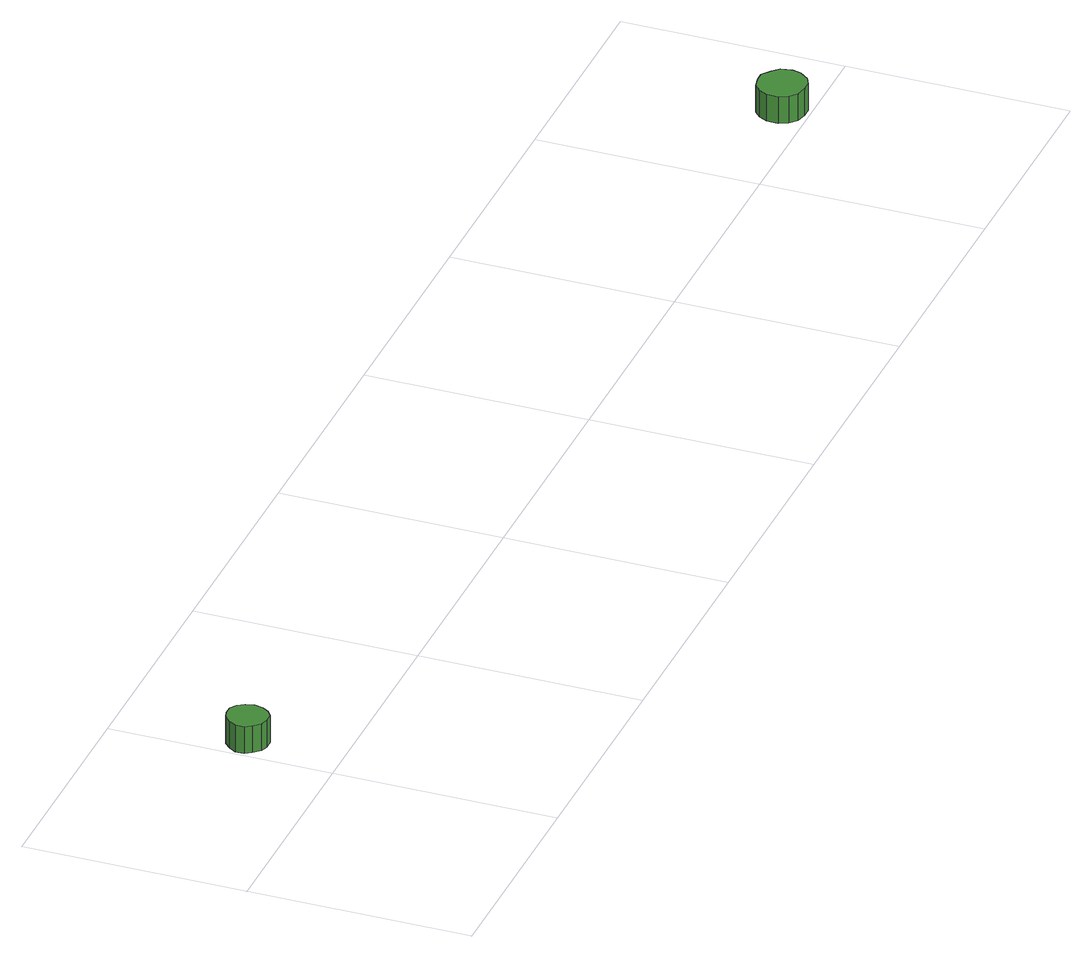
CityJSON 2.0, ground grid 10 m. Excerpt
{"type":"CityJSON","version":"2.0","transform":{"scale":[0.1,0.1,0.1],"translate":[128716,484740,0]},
"CityObjects":{
"tree1":{"type":"SolitaryVegetationObject","attributes":{"function":"something"},"geometry":[{"type":"MultiSurface","lod":"1","boundaries":[[[0,1,2,3,4,5,6,7,8,9,10,11,12,13,14]],[[15,16,17,18,19,20,21,22,23,24,25,26,27,28,29]],[[0,29,28,1]],[[1,28,27,2]],[[2,27,26,3]],[[3,26,25,4]],[[4,25,24,5]],[[5,24,23,6]],[[6,23,22,7]],[[7,22,21,8]],[[8,21,20,9]],[[9,20,19,10]],[[10,19,18,11]],[[11,18,17,12]],[[12,17,16,13]],[[13,16,15,14]],[[14,15,29,0]]]}]},
"tree2":{"type":"SolitaryVegetationObject","attributes":{"function":"something"},"geometry":[{"type":"MultiSurface","lod":"1","boundaries":[[[30,31,32,33,34,35,36,37,38,39,40,41,42,43,44]],[[45,46,47,48,49,50,51,52,53,54,55,56,57,58,59]],[[30,59,58,31]],[[31,58,57,32]],[[32,57,56,33]],[[33,56,55,34]],[[34,55,54,35]],[[35,54,53,36]],[[36,53,52,37]],[[37,52,51,38]],[[38,51,50,39]],[[39,50,49,40]],[[40,49,48,41]],[[41,48,47,42]],[[42,47,46,43]],[[43,46,45,44]],[[44,45,59,30]]]}]}
},
"vertices":[
[20,42,18],[19,46,18],[17,49,18],[14,51,18],[10,51,18],[7,50,18],[4,47,18],[2,44,18],[2,40,18],[4,37,18],[7,34,18],[10,33,18],[14,33,18],[17,35,18],[19,38,18],[19,38,5],[17,35,5],[14,33,5],[10,33,5],[7,34,5],[4,37,5],[2,40,5],[2,44,5],[4,47,5],[7,50,5],[10,51,5],[14,51,5],[17,49,5],[19,46,5],[20,42,5],
[570,12,18],[569,17,18],[566,20,18],[562,23,18],[558,23,18],[553,22,18],[550,19,18],[548,15,18],[548,10,18],[550,6,18],[553,3,18],[558,2,18],[562,2,18],[566,4,18],[569,8,18],[569,8,5],[566,4,5],[562,2,5],[558,2,5],[553,3,5],[550,6,5],[548,10,5],[548,15,5],[550,19,5],[553,22,5],[558,23,5],[562,23,5],[566,20,5],[569,17,5],[570,12,5]
]}
